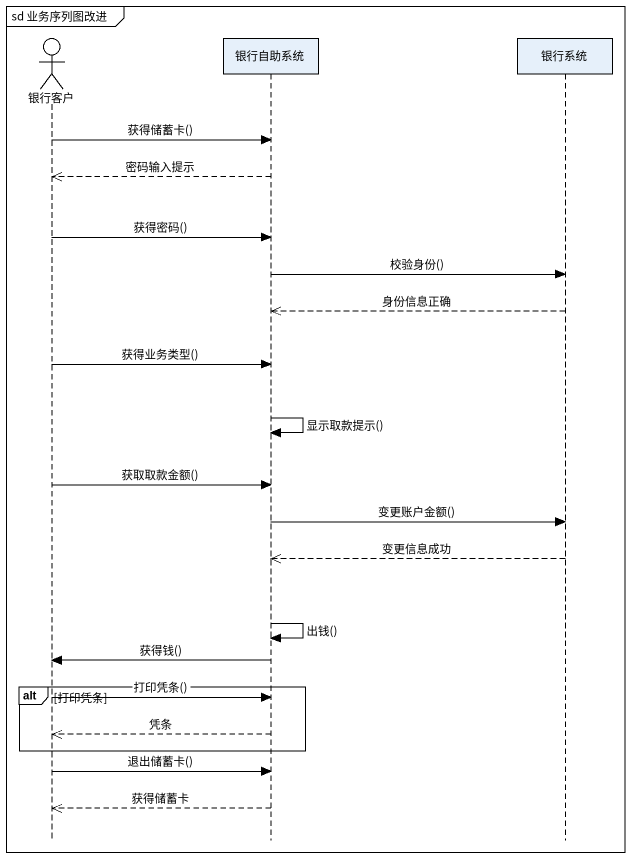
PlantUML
@startuml
mainframe sd 业务序列图改进
hide footbox
actor 银行客户
participant 银行自助系统
participant 银行系统

银行客户 -> 银行自助系统 : 获得储蓄卡()
银行自助系统 -->> 银行客户 : 密码输入提示
银行客户 -> 银行自助系统 : 获得密码()
银行自助系统 -> 银行系统 : 校验身份()
银行系统 -->> 银行自助系统 : 身份信息正确
银行客户 -> 银行自助系统 : 获得业务类型()
银行自助系统 -> 银行自助系统 : 显示取款提示()
银行客户 -> 银行自助系统 : 获取取款金额()
银行自助系统 -> 银行系统 : 变更账户金额()
银行系统 -->> 银行自助系统 : 变更信息成功
银行自助系统 -> 银行自助系统 : 出钱()
银行自助系统 -> 银行客户 : 获得钱()
alt 打印凭条
  银行客户 -> 银行自助系统 : 打印凭条()
  银行自助系统 -->> 银行客户 : 凭条
end
银行客户 -> 银行自助系统 : 退出储蓄卡()
银行自助系统 -->> 银行客户 : 获得储蓄卡
@enduml
